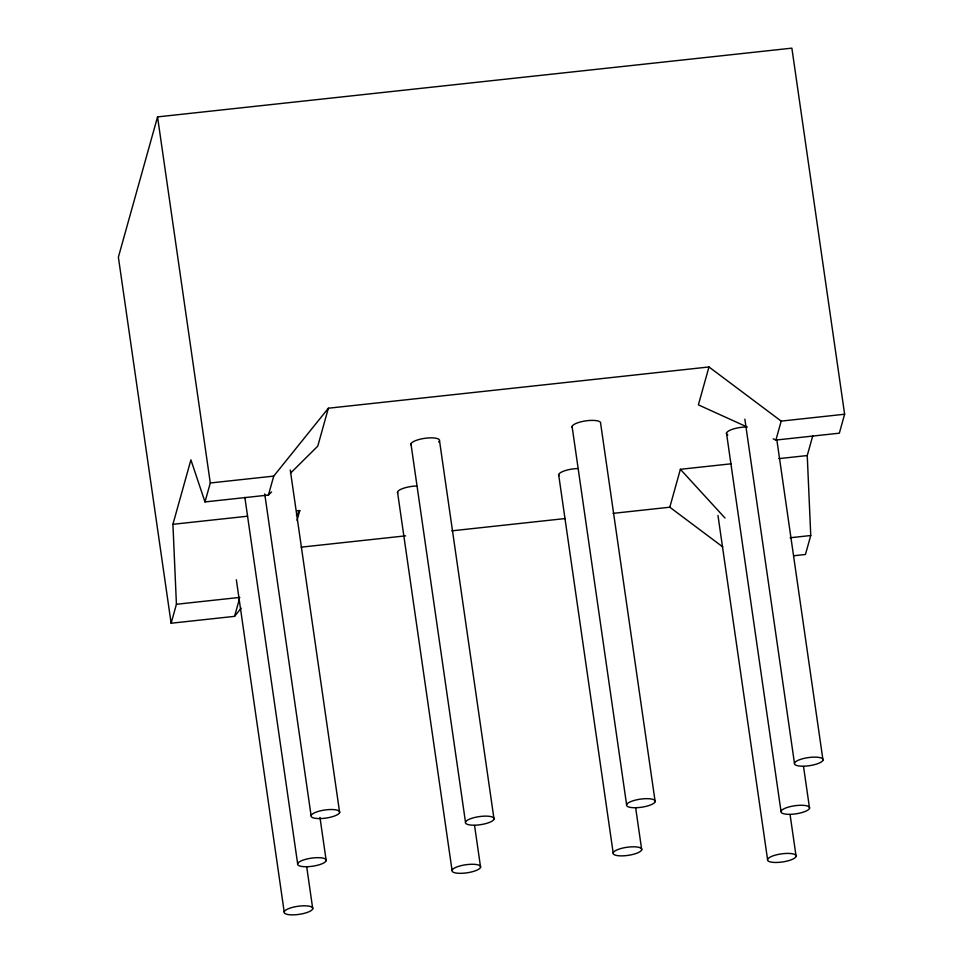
<?xml version="1.0" encoding="UTF-8"?>
<svg xmlns="http://www.w3.org/2000/svg" width="963" height="963" viewBox="0 0 963 963"><rect width="100%" height="100%" fill="white"/><g stroke="black" fill="none" stroke-linecap="round" stroke-linejoin="round"><path stroke-width="1.44" d="M773.181 438.827L775.901 440.055L839.339 433.181L844.623 414.234L791.875 48.15L157.547 116.896L118.377 257.145L171.125 623.23L234.563 616.356L241.159 608.159M171.125 623.23L176.422 604.27L172.919 524.305L190.915 459.869L204.999 501.928L268.436 495.054L271.59 491.937M204.999 501.928L210.295 482.981L157.547 116.896M234.563 616.356L239.474 598.757M268.436 495.054L273.733 476.107L328.371 408.216L708.973 366.963L781.198 421.108L844.623 414.234M297.037 520.381L299.782 510.559L296.797 510.884M328.371 408.216L317.778 446.122L290.489 473.194M613.082 513.363L669.803 507.212L680.384 469.306L731.134 463.805M708.973 366.963L698.38 404.869L747.336 427.091M775.901 440.055L781.198 421.108M793.656 555.759L805.453 554.471L810.75 535.524L807.247 455.559L812.844 435.517M296.411 515.458L299.782 510.559M210.295 482.981L273.733 476.107M172.919 524.305L247.551 516.216M778.886 458.629L807.247 455.559M301.142 547.165L405.616 535.849M451.888 530.83L565.317 518.539M176.422 604.27L239.847 597.397M790.093 537.763L810.75 535.524M669.803 507.212L722.768 546.912M680.384 469.306L725.007 518.034M776.852 439.922L822.992 760.12A14.457 4.081 -8.2 0 1 800.554 766.127A14.457 4.081 -8.2 0 1 802.612 758.748A14.457 4.081 -8.2 0 1 822.992 760.12M803.539 766.56L809.546 808.258A14.457 4.081 -8.2 0 1 787.108 814.265A14.457 4.081 -8.2 0 1 789.166 806.886A14.457 4.081 -8.2 0 1 809.546 808.258M744.868 419.182L794.451 763.214M790.093 814.698L796.1 856.396A14.457 4.081 -8.2 0 1 773.662 862.403A14.457 4.081 -8.2 0 1 775.721 855.024A14.457 4.081 -8.2 0 1 796.1 856.396M726.487 433.073L781.005 811.352M717.977 515.458L767.559 859.49M655.153 801.649A14.457 4.081 -8.2 0 0 634.773 800.277A14.457 4.081 -8.2 0 0 632.715 807.668A14.457 4.081 -8.2 0 0 655.153 801.649L600.635 423.371A14.457 4.081 -8.2 0 0 585.685 420.891A14.457 4.081 -8.2 0 0 572.275 427.512M635.7 808.089L641.707 849.787A14.457 4.081 -8.2 0 1 619.269 855.806A14.457 4.081 -8.2 0 1 621.328 848.415A14.457 4.081 -8.2 0 1 641.707 849.787M572.094 426.465L626.6 804.743M558.648 474.603L613.166 852.881M439.525 440.825L494.031 819.116A14.457 4.081 -8.2 0 1 471.593 825.122A14.457 4.081 -8.2 0 1 473.652 817.743A14.457 4.081 -8.2 0 1 494.031 819.116M474.578 825.556L480.585 867.254A14.457 4.081 -8.2 0 1 458.147 873.26A14.457 4.081 -8.2 0 1 460.206 865.881A14.457 4.081 -8.2 0 1 480.585 867.254M410.972 443.919L465.49 822.209M397.526 492.069L452.044 870.347M290.272 469.968L339.638 812.507A14.457 4.081 -8.2 0 1 317.188 818.514A14.457 4.081 -8.2 0 1 319.259 811.135A14.457 4.081 -8.2 0 1 339.638 812.507M319.969 817.455L326.192 860.645A14.457 4.081 -8.2 0 1 303.742 866.664A14.457 4.081 -8.2 0 1 305.813 859.273A14.457 4.081 -8.2 0 1 326.192 860.645M264.729 493.911L311.085 815.601M306.74 867.085L312.746 908.783A14.457 4.081 -8.2 0 1 290.308 914.802A14.457 4.081 -8.2 0 1 292.367 907.411A14.457 4.081 -8.2 0 1 312.746 908.783M244.855 497.365L297.639 863.739M236.344 579.762L284.193 911.877M727.811 434.987A14.457 4.081 -8.2 0 1 730.171 430.148A14.457 4.081 -8.2 0 1 745.603 427.006M558.829 475.65A14.457 4.081 -8.2 0 1 577.764 468.536M411.153 444.978A14.457 4.081 -8.2 0 1 426.44 438.117A14.457 4.081 -8.2 0 1 438.719 441.993M397.707 493.116A14.457 4.081 -8.2 0 1 416.642 486.002"/></g></svg>
